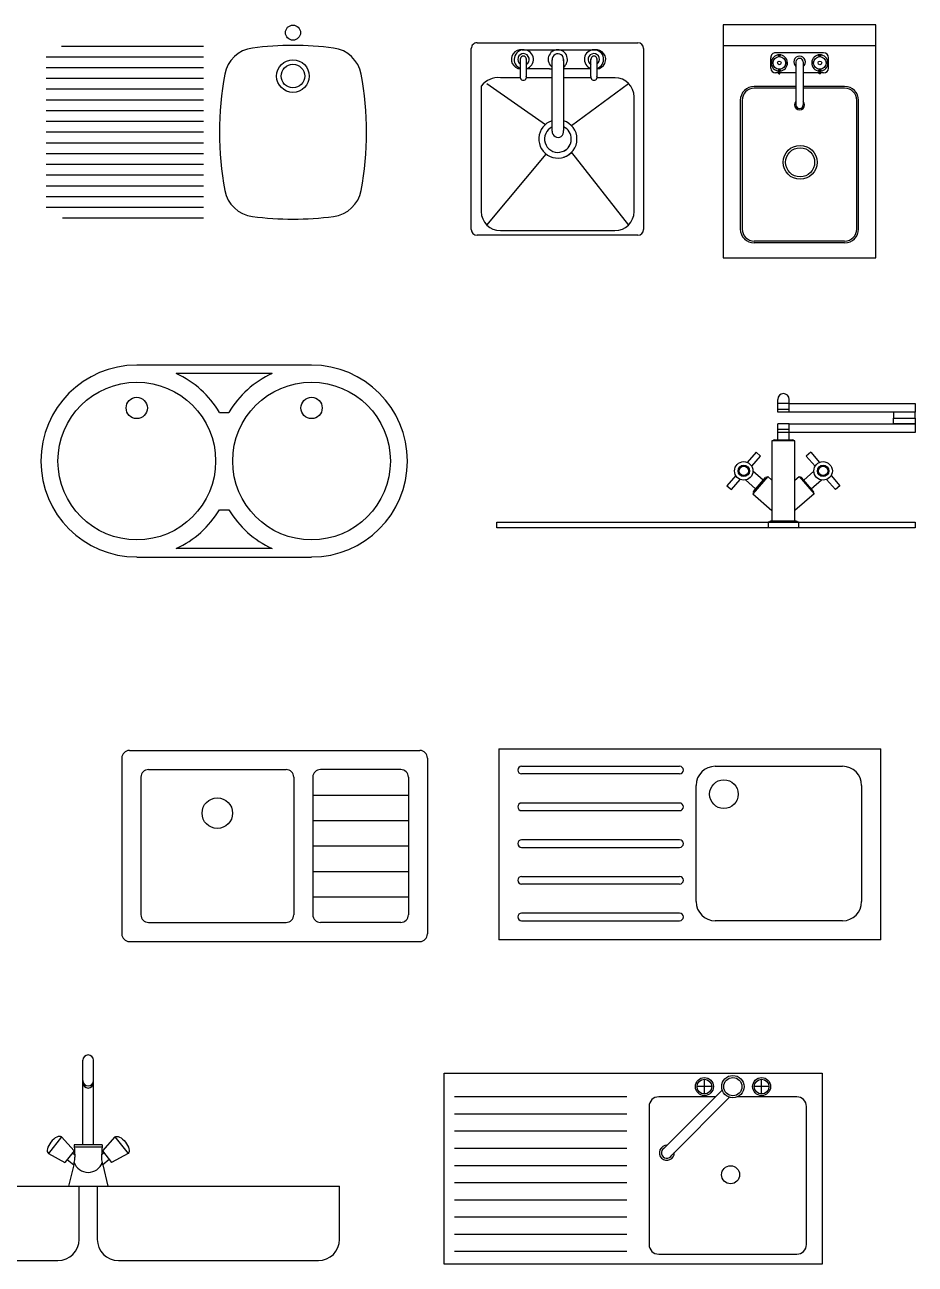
# Model space of a CAD drawing. Header units: inches. Extents: x -9589 to -2911, y 12135 to 18568.
# Drawn here: x -7694 to -5363, y 15171 to 18414 of the extents above; entities that cross this region are included whole.
import ezdxf

# ---------------------------------------------------------------- set-up
doc = ezdxf.new("R2010")
doc.units = ezdxf.units.IN
doc.header["$MEASUREMENT"] = 0
doc.layers.add('freecads.com', color=7, linetype='Continuous')

msp = doc.modelspace()

# ---------------------------------------------------------------- linework, layer by layer
for p, q in [((-7226.4, 18357.5), (-7597.7, 18357.5)), ((-7226.4, 18329.4), (-7638, 18329.4)), ((-7226.4, 18301.3), (-7638, 18301.3)), ((-7226.4, 18273.2), (-7638, 18273.2)), ((-7226.4, 18245.1), (-7638, 18245.1)), ((-7226.4, 18217), (-7638, 18217)), ((-7226.4, 18188.9), (-7638, 18188.9)), ((-7226.4, 18160.8), (-7638, 18160.8)), ((-7226.4, 18132.7), (-7638, 18132.7)), ((-7226.4, 18104.5), (-7638, 18104.5)), ((-7226.4, 18076.4), (-7638, 18076.4)), ((-7226.4, 18048.3), (-7638, 18048.3)), ((-7226.4, 18020.2), (-7638, 18020.2)), ((-7226.4, 17992.1), (-7638, 17992.1)), ((-7226.4, 17964), (-7638, 17964)), ((-7226.4, 17935.9), (-7638, 17935.9)), ((-7226.4, 17907.8), (-7595.4, 17907.8))]:
    msp.add_line(p, q)
msp.add_lwpolyline([(-7098, 18353.1, 0.326796), (-7170.3, 18284.6, 0.090842), (-7170.3, 17980.7, 0.326796), (-7098, 17912.2, 0.063178), (-6885.7, 17912.2, 0.326796), (-6813.4, 17980.7, 0.090842), (-6813.4, 18284.6, 0.326796), (-6885.7, 18353.1, 0.063178)], format="xyb", close=True)
for centre, radius in [((-6991.9, 18393.4), 19.7), ((-6991.9, 18279.8), 42.7), ((-6991.9, 18279.8), 30.9)]:
    msp.add_circle(centre, radius)
at = {"layer": 'freecads.com'}
for p, q in [((-5466, 18414), (-5866, 18413.9)), ((-5866, 18413.9), (-5866, 17803.9)), ((-5466, 17804), (-5466, 18414)), ((-6510, 18366.9, 1530), (-6201, 18366.8, 1530)), ((-6203.5, 18366.8, 1530), (-6088.9, 18366.8, 1530)), ((-5466, 18359), (-5866, 18358.9)), ((-6525.1, 17878.4, 1530), (-6525, 18351.9, 1530)), ((-6392.3, 18348.5, 1530), (-6195.1, 18348.5, 1530)), ((-6195.1, 18348.5, 1530), (-6195.1, 18348.4, 1530)), ((-6073.9, 18351.8, 1530), (-6074, 17878.3, 1530)), ((-5741.3, 18300.5), (-5741.3, 18327.9)), ((-5741.3, 18300.5), (-5741.3, 18327.9)), ((-5602.8, 18340.6), (-5728.6, 18340.6)), ((-5602.8, 18340.6), (-5728.6, 18340.6)), ((-5720.4, 18330.5), (-5722, 18335.2)), ((-5720.4, 18330.5), (-5722, 18335.2)), ((-5720.4, 18330.5), (-5720.4, 18335.2)), ((-5720.4, 18330.5), (-5720.4, 18335.2)), ((-5717.2, 18330.5), (-5717.2, 18335.2)), ((-5717.2, 18330.5), (-5715.6, 18335.2)), ((-5717.2, 18330.5), (-5715.6, 18335.2)), ((-5717.2, 18330.5), (-5717.2, 18335.2)), ((-5614.2, 18330.5), (-5615.8, 18335.2)), ((-5614.2, 18330.5), (-5615.8, 18335.2)), ((-5614.2, 18330.5), (-5614.2, 18335.2)), ((-5614.2, 18330.5), (-5614.2, 18335.2)), ((-5611, 18330.5), (-5609.5, 18335.2)), ((-5611, 18330.5), (-5611, 18335.2)), ((-5611, 18330.5), (-5611, 18335.2)), ((-5611, 18330.5), (-5609.5, 18335.2)), ((-5590.1, 18300.5), (-5590.1, 18327.9)), ((-6396.7, 18278.9, 1530), (-6396.7, 18323.6, 1530)), ((-6381.2, 18323.6, 1530), (-6381.2, 18278.9, 1530)), ((-6320, 18298.5, 1530), (-6381.2, 18298.5, 1530)), ((-6320, 18298.5, 1530), (-6313.3, 18298.5, 1530)), ((-6313.3, 18135.8, 1530), (-6313.3, 18322.4, 1530)), ((-6283.7, 18322.8, 1530), (-6283.7, 18137.3, 1530)), ((-6211.8, 18298.5, 1530), (-6283.7, 18298.5, 1530)), ((-6211.8, 18278.9, 1530), (-6211.8, 18323.6, 1530)), ((-6196.3, 18323.6, 1530), (-6196.3, 18278.9, 1530)), ((-6195.1, 18298.5, 1530), (-6196.3, 18298.5, 1530)), ((-6195.1, 18298.6, 1530), (-6195.1, 18298.5, 1530)), ((-5735.2, 18315.8), (-5740.2, 18315.8)), ((-5735.2, 18315.8), (-5740.2, 18315.8)), ((-5735.2, 18312.6), (-5740.2, 18312.6)), ((-5735.2, 18312.6), (-5740.2, 18312.6)), ((-5735.2, 18315.8), (-5739.9, 18317.4)), ((-5735.2, 18315.8), (-5739.9, 18317.4)), ((-5735.2, 18312.6), (-5739.9, 18311)), ((-5735.2, 18312.6), (-5739.9, 18311)), ((-5720.4, 18297.8), (-5722, 18293.1)), ((-5720.4, 18297.8), (-5722, 18293.1)), ((-5720.4, 18285.9), (-5720.4, 18297.8)), ((-5720.4, 18285.9), (-5720.4, 18297.8)), ((-5717.2, 18297.8), (-5715.6, 18293.1)), ((-5717.2, 18285.9), (-5717.2, 18297.8)), ((-5717.2, 18285.9), (-5717.2, 18297.8)), ((-5717.2, 18297.8), (-5715.6, 18293.1)), ((-5702.5, 18315.8), (-5697.8, 18317.4)), ((-5702.5, 18315.8), (-5697.8, 18317.4)), ((-5697.6, 18315.8), (-5702.5, 18315.8)), ((-5697.6, 18315.8), (-5702.5, 18315.8)), ((-5697.6, 18312.6), (-5702.5, 18312.6)), ((-5702.5, 18312.6), (-5697.8, 18311)), ((-5702.5, 18312.6), (-5697.8, 18311)), ((-5697.6, 18312.6), (-5702.5, 18312.6)), ((-5675.2, 18316.6), (-5675.2, 18217.8)), ((-5675.2, 18301.7), (-5675.2, 18202.9)), ((-5656.2, 18316.6), (-5656.2, 18217.8)), ((-5656.2, 18301.7), (-5656.2, 18202.9)), ((-5633.9, 18315.8), (-5629, 18315.8)), ((-5633.9, 18315.8), (-5629, 18315.8)), ((-5633.9, 18312.6), (-5629, 18312.6)), ((-5633.9, 18312.6), (-5629, 18312.6)), ((-5629, 18315.8), (-5633.7, 18317.4)), ((-5629, 18315.8), (-5633.7, 18317.4)), ((-5629, 18312.6), (-5633.7, 18311)), ((-5629, 18312.6), (-5633.7, 18311)), ((-5614.2, 18297.8), (-5615.8, 18293.1)), ((-5614.2, 18297.8), (-5615.8, 18293.1)), ((-5614.2, 18285.9), (-5614.2, 18297.8)), ((-5614.2, 18285.9), (-5614.2, 18297.8)), ((-5611, 18285.9), (-5611, 18297.8)), ((-5611, 18297.8), (-5609.5, 18293.1)), ((-5611, 18297.8), (-5609.5, 18293.1)), ((-5611, 18285.9), (-5611, 18297.8)), ((-5596.7, 18316.2), (-5592, 18317.8)), ((-5596.7, 18316.2), (-5591.7, 18316.2)), ((-5596.7, 18313), (-5592, 18311.4)), ((-5596.7, 18313), (-5591.7, 18313)), ((-6484.3, 18260.7, 1530), (-6330.8, 18153.2, 1530)), ((-6396.8, 18275.4, 1530), (-6448.9, 18275.4, 1530)), ((-6354.6, 18275.4, 1530), (-6381.1, 18275.4, 1530)), ((-6313.3, 18275.3, 1530), (-6381.1, 18275.4, 1530)), ((-6211.9, 18275.3, 1530), (-6283.7, 18275.3, 1530)), ((-6263.1, 18150.4, 1530), (-6113.6, 18260.7, 1530)), ((-6148.9, 18275.3, 1530), (-6196.2, 18275.3, 1530)), ((-5720.4, 18287.8), (-5728.6, 18287.8)), ((-5720.4, 18287.8), (-5728.6, 18287.8)), ((-5720.4, 18285.9), (-5717.2, 18285.9)), ((-5720.4, 18285.9), (-5717.2, 18285.9)), ((-5675.2, 18287.8), (-5717.2, 18287.8)), ((-5675.2, 18287.8), (-5717.2, 18287.8)), ((-5614.2, 18287.8), (-5656.2, 18287.8)), ((-5614.2, 18287.8), (-5656.2, 18287.8)), ((-5611, 18285.9), (-5614.2, 18285.9)), ((-5611, 18285.9), (-5614.2, 18285.9)), ((-5602.8, 18287.8), (-5611, 18287.8)), ((-5602.8, 18287.8), (-5611, 18287.8)), ((-6498.9, 18253.6, 1530), (-6499, 17925.4, 1530)), ((-5675.2, 18252.7), (-5784.5, 18252.7)), ((-5675.2, 18247.9), (-5784.5, 18247.9)), ((-5675.2, 18229.4), (-5675.2, 18204.4)), ((-5675.2, 18229.4), (-5675.2, 18204.4)), ((-5547.8, 18252.7), (-5656.2, 18252.7)), ((-5547.8, 18247.9), (-5656.2, 18247.9)), ((-5656.2, 18229.4), (-5656.2, 18204.4)), ((-5656.2, 18229.4), (-5656.2, 18204.4)), ((-6099, 17925.3, 1530), (-6098.9, 18225.3, 1530)), ((-5821.1, 18216.2), (-5821.1, 17879.8)), ((-5816.3, 18216.2), (-5816.3, 17879.8)), ((-5516.1, 17879.8), (-5516.1, 18216.2)), ((-5511.3, 17879.8), (-5511.3, 18216.2)), ((-6484.3, 17890, 1530), (-6329.4, 18075.7, 1530)), ((-6263.1, 18079.7, 1530), (-6113.6, 17890, 1530)), ((-6449, 17875.4, 1530), (-6149, 17875.3, 1530)), ((-6089, 17863.3, 1530), (-6510.1, 17863.4, 1530)), ((-5547.8, 17848), (-5784.5, 17848)), ((-5547.8, 17843.3), (-5784.5, 17843.3)), ((-5866, 17803.9), (-5466, 17804)), ((-5723.1, 17400.2), (-5723.1, 17433.8)), ((-5692.4, 17422.7), (-5722.5, 17422.7)), ((-5693.1, 17400.2), (-5693.1, 17433.8)), ((-5693.1, 17422.7), (-5363.1, 17422.7)), ((-5363.1, 17422.7), (-5363.1, 17400.2)), ((-5692.4, 17407.7), (-5722.5, 17407.7)), ((-5692.4, 17400.2), (-5722.5, 17400.2)), ((-5363.1, 17400.2), (-5693.1, 17400.2)), ((-5363.1, 17400.2), (-5419.5, 17400.2)), ((-5419.5, 17400.2), (-5419.5, 17385)), ((-5419.5, 17369.8), (-5419.5, 17385)), ((-5419.5, 17385), (-5363.1, 17385)), ((-5419.5, 17385), (-5363.1, 17385)), ((-5363.1, 17385), (-5363.1, 17400.2)), ((-5363.1, 17385), (-5363.1, 17369.8)), ((-5723.1, 17328.2), (-5723.1, 17369.8)), ((-5693.1, 17369.8), (-5723.1, 17369.8)), ((-5693.1, 17354.8), (-5723.1, 17354.8)), ((-5693.1, 17328.2), (-5693.1, 17369.8)), ((-5693.1, 17369.8), (-5363.1, 17369.8)), ((-5363.1, 17369.8), (-5419.5, 17369.8)), ((-5363.1, 17369.8), (-5363.1, 17347.3)), ((-5678.1, 17325.2), (-5738.1, 17325.2)), ((-5738.1, 17325.2), (-5738.1, 17115.2)), ((-5732.1, 17328.2), (-5684.1, 17328.2)), ((-5693.1, 17347.3), (-5723.1, 17347.3)), ((-5363.1, 17347.3), (-5693.1, 17347.3)), ((-5678.1, 17115.2), (-5678.1, 17325.2)), ((-5779.7, 17295.4), (-5802.7, 17268.9)), ((-5779.7, 17295.4), (-5768.1, 17285.2)), ((-5636.4, 17295.4), (-5648.1, 17285.2)), ((-5636.4, 17295.4), (-5613.4, 17268.9)), ((-5791.1, 17258.8), (-5768.1, 17285.2)), ((-5625.1, 17258.8), (-5648.1, 17285.2)), ((-5832.8, 17234.4), (-5855.8, 17207.9)), ((-5844.1, 17197.8), (-5821.1, 17224.2)), ((-5780.9, 17199.7), (-5807.5, 17222.8)), ((-5749.1, 17231.7), (-5788.5, 17186.4)), ((-5761.2, 17222.4), (-5787.8, 17245.5)), ((-5786.8, 17192.9), (-5755.3, 17229.2)), ((-5738.1, 17222.1), (-5749.1, 17231.7)), ((-5678.1, 17222.1), (-5667.1, 17231.7)), ((-5667.1, 17231.7), (-5627.7, 17186.4)), ((-5629.4, 17192.9), (-5660.9, 17229.2)), ((-5655, 17222.4), (-5628.4, 17245.5)), ((-5635.3, 17199.7), (-5608.7, 17222.8)), ((-5572, 17197.8), (-5595, 17224.2)), ((-5583.4, 17234.4), (-5560.4, 17207.9)), ((-5855.8, 17207.9), (-5844.1, 17197.8)), ((-5560.4, 17207.9), (-5572, 17197.8)), ((-5788.5, 17186.4), (-5738.1, 17142.6)), ((-5627.7, 17186.4), (-5678.1, 17142.6)), ((-5747.7, 17112.2), (-5747.7, 17097.2)), ((-5668.5, 17112.2), (-5747.7, 17112.2)), ((-5674.5, 17115.2), (-5741.7, 17115.2)), ((-5668.5, 17112.2), (-5668.5, 17097.2)), ((-7419.9, 16515.1), (-6659.9, 16515.1)), ((-7419.9, 16515.1), (-6659.9, 16515.1)), ((-6453.3, 16519.6), (-5453.3, 16519.6)), ((-6453.3, 16519.6), (-6453.3, 16019.6)), ((-5453.3, 16019.6), (-5453.3, 16519.6)), ((-7439.9, 16495.1), (-7439.9, 16035.1)), ((-7439.9, 16495.1), (-7439.9, 16035.1)), ((-6639.9, 16495.1), (-6639.9, 16035.1)), ((-6639.9, 16495.1), (-6639.9, 16035.1)), ((-7389.9, 16445.1), (-7389.9, 16085.1)), ((-7389.9, 16445.1), (-7389.9, 16085.1)), ((-7369.9, 16465.1), (-7009.9, 16465.1)), ((-7369.9, 16465.1), (-7009.9, 16465.1)), ((-6989.9, 16445.1), (-6989.9, 16085.1)), ((-6989.9, 16445.1), (-6989.9, 16085.1)), ((-6939.9, 16445.1), (-6939.9, 16085.1)), ((-6939.9, 16445.1), (-6939.9, 16085.1)), ((-6709.9, 16465.1), (-6919.9, 16465.1)), ((-6709.9, 16465.1), (-6919.9, 16465.1)), ((-6689.9, 16445.1), (-6689.9, 16085.1)), ((-6689.9, 16445.1), (-6689.9, 16085.1)), ((-6393.3, 16473.6), (-5980, 16473.6)), ((-5980, 16453.6), (-6393.3, 16453.6)), ((-5886.6, 16473.6), (-5553.3, 16473.6)), ((-5936.6, 16119.5), (-5936.6, 16423.6)), ((-5503.3, 16423.6), (-5503.3, 16119.5)), ((-6939.9, 16398.5), (-6689.9, 16398.5)), ((-6939.9, 16398.5), (-6689.9, 16398.5)), ((-5980, 16377.6), (-6393.3, 16377.6)), ((-6393.3, 16357.6), (-5980, 16357.6)), ((-6939.9, 16331.8), (-6689.9, 16331.8)), ((-6939.9, 16331.8), (-6689.9, 16331.8)), ((-5980, 16281.5), (-6393.3, 16281.5)), ((-6939.9, 16265.1), (-6689.9, 16265.1)), ((-6939.9, 16265.1), (-6689.9, 16265.1)), ((-6393.3, 16261.5), (-5980, 16261.5)), ((-6939.9, 16198.5), (-6689.9, 16198.5)), ((-6939.9, 16198.5), (-6689.9, 16198.5)), ((-6393.3, 16185.5), (-5980, 16185.5)), ((-5980, 16165.5), (-6393.3, 16165.5)), ((-6939.9, 16131.8), (-6689.9, 16131.8)), ((-6939.9, 16131.8), (-6689.9, 16131.8)), ((-5980, 16089.5), (-6393.3, 16089.5)), ((-7369.9, 16065.1), (-7009.9, 16065.1)), ((-7369.9, 16065.1), (-7009.9, 16065.1)), ((-6709.9, 16065.1), (-6919.9, 16065.1)), ((-6709.9, 16065.1), (-6919.9, 16065.1)), ((-6393.3, 16069.5), (-5980, 16069.5)), ((-5553.3, 16069.5), (-5886.6, 16069.5)), ((-7419.9, 16015.1), (-6659.9, 16015.1)), ((-7419.9, 16015.1), (-6659.9, 16015.1)), ((-5453.3, 16019.6), (-6453.3, 16019.6)), ((-7541.8, 15483.1), (-7541.8, 15704.4)), ((-7514, 15483.1), (-7514, 15704.4)), ((-6596.3, 15670.7), (-5606.4, 15670.7)), ((-6596.3, 15170.7), (-6596.3, 15670.7)), ((-5606.4, 15670.7), (-5606.4, 15170.7)), ((-5895.8, 15635.5), (-5934.1, 15635.5)), ((-5914.9, 15616.3), (-5914.9, 15654.6)), ((-5745.9, 15635.5), (-5784.2, 15635.5)), ((-5765.1, 15616.3), (-5765.1, 15654.6)), ((-6117.9, 15608.6), (-6569.3, 15608.6)), ((-5886.1, 15608.8), (-6034.5, 15608.8)), ((-5868.4, 15626.6), (-6020.2, 15474.6)), ((-5849.3, 15607.5), (-6000.4, 15456.3)), ((-5673, 15608.8), (-5828, 15608.8)), ((-6059.7, 15583.6), (-6059.7, 15222.2)), ((-5647.8, 15222.2), (-5647.8, 15583.6)), ((-6117.9, 15563.6), (-6569.3, 15563.6)), ((-7598, 15503.9), (-7632.1, 15460.8)), ((-7598, 15503.9), (-7565, 15467.4)), ((-7457.9, 15503.9), (-7490.9, 15467.4)), ((-7457.9, 15503.9), (-7423.7, 15460.8)), ((-6117.9, 15518.6), (-6569.3, 15518.6)), ((-7564.2, 15483.1), (-7562.6, 15450.5)), ((-7491.6, 15483.1), (-7564.2, 15483.1)), ((-7491.9, 15476.8), (-7563.9, 15476.8)), ((-7491.6, 15483.1), (-7493.2, 15450.5)), ((-6117.9, 15473.6), (-6569.3, 15473.6)), ((-7632.1, 15460.8), (-7589.1, 15437)), ((-7565, 15467.4), (-7589.1, 15437)), ((-7583.1, 15444.6), (-7565.9, 15430.9)), ((-7569.3, 15462), (-7562.9, 15456.9)), ((-7486.5, 15462), (-7492.9, 15456.9)), ((-7490.9, 15467.4), (-7466.7, 15437)), ((-7472.8, 15444.6), (-7489.9, 15430.9)), ((-7423.7, 15460.8), (-7466.7, 15437)), ((-7565.9, 15430.9), (-7579.1, 15375.2)), ((-7565.9, 15430.9), (-7564.9, 15437)), ((-7489.9, 15430.9), (-7490.9, 15436.8)), ((-7489.9, 15430.9), (-7476.7, 15375.2)), ((-6117.9, 15428.6), (-6569.3, 15428.6)), ((-8185.9, 15375.2), (-7527.8, 15375.2)), ((-7551.6, 15235.7), (-7551.6, 15375.2)), ((-7527.8, 15375.2), (-6869.9, 15375.2)), ((-7504.2, 15375.2), (-7504.2, 15235.7)), ((-6869.9, 15235.7), (-6869.9, 15375.2)), ((-6117.9, 15383.6), (-6569.3, 15383.6)), ((-6117.9, 15338.6), (-6569.3, 15338.6)), ((-6117.9, 15293.6), (-6569.3, 15293.6)), ((-6117.9, 15248.6), (-6569.3, 15248.6)), ((-8130.5, 15180.3), (-7607.1, 15180.3)), ((-7448.7, 15180.3), (-6925.4, 15180.3)), ((-6117.9, 15203.6), (-6569.3, 15203.6)), ((-6034.5, 15197), (-5673, 15197)), ((-5606.4, 15170.7), (-6596.3, 15170.7))]:
    msp.add_line(p, q, dxfattribs=at)
at = {"layer": 'freecads.com', "ltscale": 0.5}
for p, q in [((-6943.3, 17523.4), (-7400.7, 17523.4)), ((-7046.8, 17501.1), (-7297.3, 17501.1)), ((-7184.4, 17399.7), (-7159.6, 17399.7)), ((-7184.4, 17145), (-7159.6, 17145)), ((-6458.1, 17112.2), (-5363.1, 17112.2)), ((-6458.1, 17097.2), (-6458.1, 17112.2)), ((-5363.1, 17097.2), (-6458.1, 17097.2)), ((-5363.1, 17112.2), (-5363.1, 17097.2)), ((-7046.8, 17043.7), (-7297.3, 17043.7)), ((-7400.7, 17021.3), (-6943.3, 17021.3))]:
    msp.add_line(p, q, dxfattribs=at)
at = {"layer": 'freecads.com'}
for centre, radius in [((-5718.8, 18314.2), 16.4), ((-5718.8, 18314.2), 16.4), ((-5612.6, 18314.2), 16.4), ((-5612.6, 18314.2), 16.4), ((-5718.8, 18314.2), 4.84), ((-5718.8, 18314.2), 4.84), ((-5612.6, 18314.2), 4.84), ((-5612.6, 18314.2), 4.84), ((-5664.4, 18054.1), 44.4), ((-5664.4, 18054.1), 38.1), ((-5811.9, 17246.6), 24.2), ((-5811.9, 17246.6), 15), ((-5811.9, 17246.6), 15), ((-5811.9, 17246.6), 12.3), ((-5604.2, 17246.6), 24.2), ((-5604.2, 17246.6), 15), ((-5604.2, 17246.6), 15), ((-5604.2, 17246.6), 12.3), ((-5863.9, 16400.8), 37.5), ((-7189.9, 16351), 40), ((-7189.9, 16351), 40), ((-5840.4, 15635.4), 29.3), ((-5914.9, 15635.5), 23.5), ((-5914.9, 15635.5), 19.2), ((-5840.4, 15635.4), 23.9), ((-5765.1, 15635.5), 23.5), ((-5765.1, 15635.5), 19.2), ((-5846.4, 15404.9), 23.5)]:
    msp.add_circle(centre, radius, dxfattribs=at)
at = {"layer": 'freecads.com', "ltscale": 0.5}
for centre, radius in [((-7400.7, 17272.4), 206.4), ((-6943.3, 17272.4), 206.4), ((-7400.7, 17411.3), 27.9), ((-6943.3, 17411.3), 27.9)]:
    msp.add_circle(centre, radius, dxfattribs=at)
at = {"layer": 'freecads.com'}
for centre, radius, start, end in [((-6510, 18351.9, 1530), 15, 89.9892, 179.9892), ((-6088.9, 18351.8, 1530), 15, 359.9892, 89.9892), ((-6395.1, 18323.5, 1530), 25.2, 83.6267, 266.3696), ((-6387.7, 18323.4, 1530), 25.2, 284.8643, 248.9259), ((-6388.5, 18323.4, 1530), 15, 298.8163, 236.5501), ((-6389, 18323.9, 1530), 8, 345.6026, 194.3757), ((-6298.6, 18323.4, 1530), 25.2, 306.3713, 234.3672), ((-6298.4, 18323.2, 1530), 15, 347.8559, 186.363), ((-6204, 18323.4, 1530), 25.2, 287.9313, 252.047), ((-6204.5, 18323.4, 1530), 15, 303.4282, 241.1621), ((-6204, 18323.9, 1530), 8, 345.6026, 194.3757), ((-6198.4, 18323.5, 1530), 25.2, 274.878, 96.3517), ((-5728.6, 18327.9), 12.7, 90.0012, 180.0012), ((-5728.6, 18327.9), 12.7, 90.0012, 180.0012), ((-5718.8, 18314.2), 21.3, 274.2775, 265.7248), ((-5718.8, 18314.2), 21.3, 274.2775, 265.7248), ((-5665.7, 18316.6), 15.2, 308.6833, 231.319), ((-5665.7, 18316.6), 15.2, 308.6833, 231.319), ((-5665.7, 18316.6), 9.52, 0.0012, 180.0012), ((-5665.7, 18316.6), 9.52, 0.0012, 180.0012), ((-5612.6, 18314.2), 21.3, 274.2775, 265.7248), ((-5612.6, 18314.2), 21.3, 274.2775, 265.7248), ((-5602.8, 18327.9), 12.7, 0.0012, 90.0012), ((-5728.6, 18300.5), 12.7, 180.0012, 270.0012), ((-5728.6, 18300.5), 12.7, 180.0012, 270.0012), ((-5602.8, 18300.5), 12.7, 270.0012, 0.0012), ((-6454.8, 18220.6, 1530), 55.1, 83.8646, 143.2217), ((-6389, 18276.9, 1530), 8, 165.6026, 14.3757), ((-6204, 18276.9, 1530), 8, 165.6026, 14.3757), ((-6148.9, 18225.3, 1530), 50, 359.9892, 89.9892), ((-5784.5, 18216.2), 36.5, 90.0012, 180.0012), ((-5784.5, 18216.2), 31.7, 90.0012, 180.0012), ((-5547.8, 18216.2), 36.5, 0.0012, 90.0012), ((-5547.8, 18216.2), 31.7, 0.0012, 90.0012), ((-5665.7, 18204.4), 13.2, 136.11, 43.8923), ((-5665.7, 18204.4), 13.2, 136.11, 43.8923), ((-5665.7, 18204.4), 9.52, 180.0012, 0.0012), ((-5665.7, 18204.4), 9.52, 180.0012, 0.0012), ((-6298.4, 18115.1, 1530), 50, 107.3354, 314.9892), ((-6298.4, 18115.1, 1530), 50, 287.0447, 72.9336), ((-6298.4, 18115.1, 1530), 35, 115.1982, 359.9892), ((-6298.4, 18134.2, 1530), 15, 173.6154, 12.1225), ((-6298.4, 18115.1, 1530), 35, 294.7605, 65.2178), ((-6449, 17925.4, 1530), 50, 179.9892, 269.9892), ((-6149, 17925.3, 1530), 50, 269.9892, 359.9892), ((-6510.1, 17878.4, 1530), 15, 179.9892, 269.9892), ((-6089, 17878.3, 1530), 15, 269.9892, 359.9892), ((-5784.5, 17879.8), 36.5, 180.0012, 270.0012), ((-5784.5, 17879.8), 31.7, 180.0012, 270.0012), ((-5547.8, 17879.8), 31.7, 270.0012, 0.0012), ((-5547.8, 17879.8), 36.5, 270.0012, 0.0012), ((-5708.1, 17433.8), 15, 0, 180), ((-5732.1, 17325.2), 3, 90, 180), ((-5684.1, 17325.2), 3, 0, 90), ((-5753, 17227.2), 3, 49, 139), ((-5663.1, 17227.2), 3, 41, 131), ((-5784.5, 17191), 3, 139, 229), ((-5631.6, 17191), 3, 311, 41), ((-5741.7, 17112.2), 3, 90, 180), ((-5674.5, 17112.2), 3, 0, 90), ((-7419.9, 16495.1), 20, 90, 180), ((-7419.9, 16495.1), 20, 90, 180), ((-6659.9, 16495.1), 20, 0, 90), ((-6659.9, 16495.1), 20, 0, 90), ((-7369.9, 16445.1), 20, 90, 180), ((-7369.9, 16445.1), 20, 90, 180), ((-7009.9, 16445.1), 20, 0, 90), ((-7009.9, 16445.1), 20, 0, 90), ((-6919.9, 16445.1), 20, 90, 180), ((-6919.9, 16445.1), 20, 90, 180), ((-6709.9, 16445.1), 20, 0, 90), ((-6709.9, 16445.1), 20, 0, 90), ((-6393.3, 16463.6), 10, 90, 270), ((-5980, 16463.6), 10, 270, 90), ((-5886.6, 16423.6), 50, 90, 180), ((-5553.3, 16423.6), 50, 0, 90), ((-6393.3, 16367.6), 10, 90, 270), ((-5980, 16367.6), 10, 270, 90), ((-6393.3, 16271.5), 10, 90, 270), ((-5980, 16271.5), 10, 270, 90), ((-6393.3, 16175.5), 10, 90, 270), ((-5980, 16175.5), 10, 270, 90), ((-5886.6, 16119.5), 50, 180, 270), ((-5553.3, 16119.5), 50, 270, 0), ((-6393.3, 16079.5), 10, 90, 270), ((-5980, 16079.5), 10, 270, 90), ((-7369.9, 16085.1), 20, 180, 270), ((-7369.9, 16085.1), 20, 180, 270), ((-7009.9, 16085.1), 20, 270, 0), ((-7009.9, 16085.1), 20, 270, 0), ((-6919.9, 16085.1), 20, 180, 270), ((-6919.9, 16085.1), 20, 180, 270), ((-6709.9, 16085.1), 20, 270, 0), ((-6709.9, 16085.1), 20, 270, 0), ((-7419.9, 16035.1), 20, 180, 270), ((-7419.9, 16035.1), 20, 180, 270), ((-6659.9, 16035.1), 20, 270, 0), ((-6659.9, 16035.1), 20, 270, 0), ((-7527.9, 15704.4), 13.9, 0, 180), ((-7527.9, 15651.1), 13.9, 180, 0), ((-7527.9, 15645.6), 13.9, 180, 0), ((-6034.5, 15583.6), 25.2, 90, 180), ((-5673, 15583.6), 25.2, 360, 90), ((-6013.2, 15462.3), 19.6, 89.3249, 2.0537), ((-6013.2, 15462.3), 14.2, 119.7441, 334.7167), ((-7593.7, 15448.8), 31.1, 337.6306, 3.0533), ((-7462.2, 15448.6), 31.1, 176.4374, 202.2079), ((-7527.9, 15450.5), 39.4, 200.0654, 339.6803), ((-7607.1, 15235.7), 55.5, 270, 0), ((-7448.7, 15235.7), 55.5, 180, 270), ((-6925.4, 15235.7), 55.5, 270, 0), ((-6034.5, 15222.2), 25.2, 180, 270), ((-5673, 15222.2), 25.2, 270, 360)]:
    msp.add_arc(centre, radius, start, end, dxfattribs=at)
at = {"layer": 'freecads.com', "ltscale": 0.5}
for centre, start, end in [((-7400.7, 17272.4), 90, 270), ((-6943.3, 17272.4), 270, 90), ((-7400.7, 17272.4), 30.4905, 65.6594), ((-6943.3, 17272.4), 114.3406, 149.5095), ((-7400.7, 17272.4), 294.3406, 329.5095), ((-6943.3, 17272.4), 210.4905, 245.6594)]:
    msp.add_arc(centre, 251, start, end, dxfattribs=at)
at = {"layer": 'freecads.com'}
msp.add_ellipse((-7615.1, 15482.3), major_axis=(-17.1, -21.5), ratio=0.48149, start_param=3.141593, end_param=6.283185, dxfattribs=at)
at = {"layer": 'freecads.com', "extrusion": (0, 0, -1)}
msp.add_ellipse((-7440.8, 15482.3), major_axis=(17.1, -21.5), ratio=0.48149, start_param=3.141593, end_param=6.283185, dxfattribs=at)

doc.saveas('drawing.dxf')
